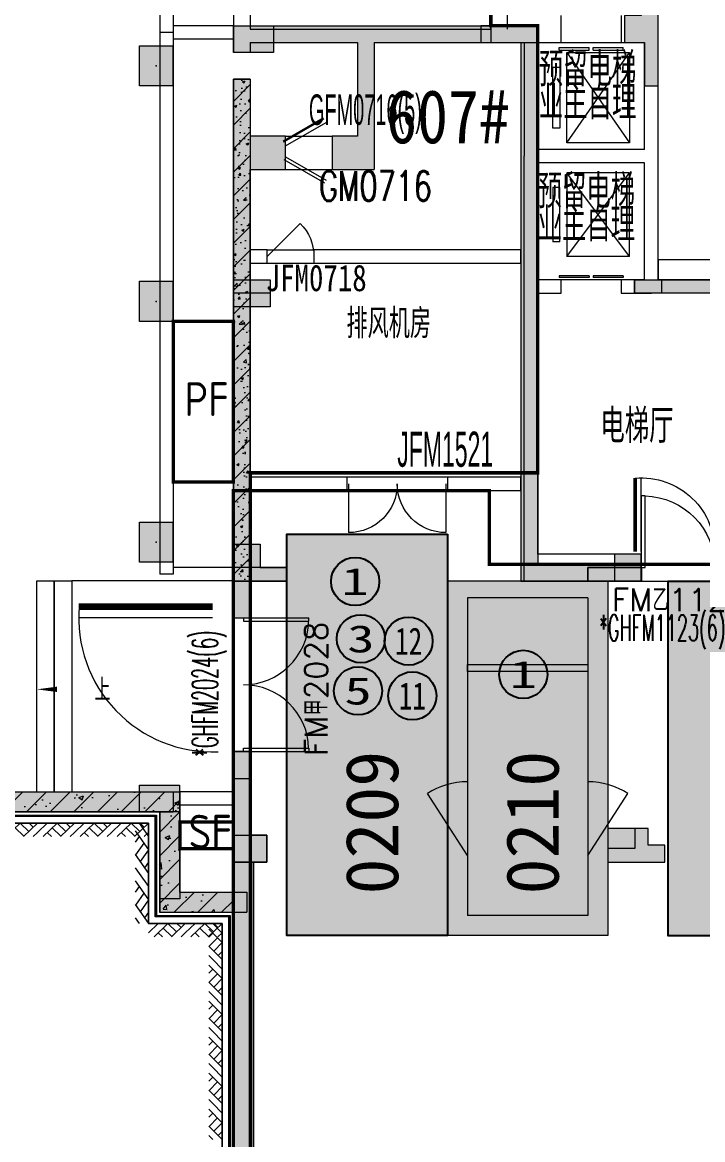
# Model space of a CAD drawing. Extents: x -264757 to 1033689, y 4049843 to 4347093.
# Drawn here: x -84541 to -74366, y 4148758 to 4165458 of the extents above; entities that cross this region are included whole.
import ezdxf
from ezdxf.enums import TextEntityAlignment as Align

# ---------------------------------------------------------------- set-up
doc = ezdxf.new("R2010")
doc.units = 0
doc.header["$LTSCALE"] = 1000
doc.header["$MEASUREMENT"] = 0
doc.linetypes.add('DASH', pattern=[0.35, 0.25, -0.1])
doc.layers.get('0').update_dxf_attribs({"color": 8})
for name, color, linetype in [('AX-01DK-PB01$0$AX-001DK-01-PB01-02$0$A-3-Htch(wall)', 8, 'Continuous'), ('AX-01DK-PB01$0$AX-03CK-02-PB01$0$AX-03CK-02-PB01$0$PUB_HATCH', 8, 'Continuous'), ('AX-01DK-PB01$0$AX-03CK-02-PB01$0$AX-03CK-02-PB01$0$人防$0$人防$0$A-WIND-IDEN', 8, 'Continuous'), ('AX-01DK-PB01$0$AX-03CK-02-PB01$0$AX-03CK-02-PB01$0$人防$0$人防$0$DOOR_FIRE_TEXT', 8, 'Continuous'), ('PUB_HATCH', 8, 'Continuous'), ('不利因素11-尽端停车', 7, 'Continuous'), ('不利因素12-不满足一次性出车', 7, 'Continuous'), ('不利因素3-紧邻房间出入口', 7, 'Continuous'), ('不利因素5-单面靠墙', 7, 'Continuous'), ('不利因素9-坡道上停车', 7, 'Continuous'), ('不可售车位', 255, 'Continuous'), ('普通车位', 7, 'Continuous')]:
    doc.layers.add(name, color=color, linetype=linetype)
for name, color, linetype, plot in [('AX-01DK-PB01$0$AX-001DK-01-PB01-02$0$A-3-WinF(Text)', 8, 'Continuous', False), ('AX-01DK-PB01$0$AX-03CK-02-PB01$0$AX-03CK-02-PB01$0$WINDOW_TEXT', 8, 'Continuous', False), ('AX-01DK-PB01$0$AX-03CK-02-PB01$0$AX-03CK-02-PB01$0$人防$0$WINDOW_TEXT', 8, 'Continuous', False), ('WINDOW_TEXT', 8, 'Continuous', False)]:
    doc.layers.add(name, color=color, linetype=linetype, plot=plot)
doc.layers.add('无关图层', color=8, linetype='Continuous', lineweight=0)
doc.layers.add('车位归属楼栋范围线', color=7, linetype='Continuous', true_color=0x19e6c7)
doc.styles.add('-宋体', font='', dxfattribs={"width": 0.8})
doc.styles.add('AX-01DK-PB01$0$AX-001DK-01-PB01-02$0$_TCH_WINDOW', font='SIMPLEX', dxfattribs={"bigfont": 'GBCBIG'})
doc.styles.add('AX-01DK-PB01$0$AX-001DK-01-PP01$0$AX-001DK-01-PP01$0$_TCH_DIM', font='SIMPLEX', dxfattribs={"bigfont": 'GBCBIG'})
doc.styles.add('AX-01DK-PB01$0$AX-03CK-02-PB01$0$AX-03CK-02-PB01$0$_TCH_DIM', font='SIMPLEX', dxfattribs={"bigfont": 'GBCBIG'})
doc.styles.add('AX-01DK-PB01$0$AX-03CK-02-PB01$0$AX-03CK-02-PB01$0$_TCH_DIM_T3', font='SIMPLEX', dxfattribs={"width": 0.705882, "bigfont": 'GBCBIG'})
doc.styles.add('AX-01DK-PB01$0$AX-03CK-02-PB01$0$AX-03CK-02-PB01$0$人防$0$_TCH_DIM', font='SIMPLEX', dxfattribs={"bigfont": 'GBCBIG'})
doc.styles.add('AX-01DK-PB01$0$AX-03CK-02-PB01$0$AX-03CK-02-PB01$0$人防$0$人防$0$_TCH_DIM', font='$ GAD E', dxfattribs={"width": 0.7, "bigfont": '$ GAD C'})
doc.styles.add('AX-01DK-PB01$0$Standard', font='gbenor.shx', dxfattribs={"bigfont": 'gbcbig.shx'})
doc.styles.add('AX-01DK-PB01$1$AX-001DK-01-PB01-02$0$黑体', font='simhei.ttf')
doc.styles.add('AX-01DK-PB01-FJ$0$AX-001DK-01-PB01-02$0$Standard', font='gbenor.shx', dxfattribs={"bigfont": 'gbcbig.shx'})
doc.styles.add('AX-ACK-BIANH1$0$黑体', font='simhei.ttf')
doc.styles.add('AX-ACK-P01-WALL$0$黑体', font='simhei.ttf')
doc.styles.add('SX-ACK-PB01-WNC-ALL$0$黑体', font='simhei.ttf')
doc.styles.add('黑体', font='simhei.ttf')
doc.styles.get('-宋体').set_extended_font_data('SimSun')

# ---------------------------------------------------------------- blocks, each defined once
blk = doc.blocks.new('SX-ACK-PB01-WNC-ALL$0$20200722.21182536')
at = {"layer": '不利因素3-紧邻房间出入口', "true_color": 0xe4d218}
h = blk.add_hatch(color=52, dxfattribs=at)
h.dxf.hatch_style = 1
edge = h.paths.add_edge_path()
edge.add_arc((360, 360), 360, 0, 360)
at = {"layer": '不利因素3-紧邻房间出入口'}
blk.add_circle((360, 360), 360, dxfattribs=at)
at = {"layer": '不利因素3-紧邻房间出入口', "style": 'SX-ACK-PB01-WNC-ALL$0$黑体', "width": 1.390625}
blk.add_text('3', height=407, dxfattribs=at).set_placement((156, 156), (564, 156), align=Align.FIT)
blk = doc.blocks.new('SX-ACK-PB01-WNC-ALL$0$20200722.21183209')
at = {"layer": '不利因素5-单面靠墙', "true_color": 0x6d711d}
h = blk.add_hatch(color=66, dxfattribs=at)
h.dxf.hatch_style = 1
edge = h.paths.add_edge_path()
edge.add_arc((360, 360), 360, 0, 360)
at = {"layer": '不利因素5-单面靠墙'}
blk.add_circle((360, 360), 360, dxfattribs=at)
at = {"layer": '不利因素5-单面靠墙', "style": 'SX-ACK-PB01-WNC-ALL$0$黑体', "width": 1.390625}
blk.add_text('5', height=407, dxfattribs=at).set_placement((156, 156), (564, 156), align=Align.FIT)
blk = doc.blocks.new('20200722.21185040')
at = {"layer": '不利因素11-尽端停车', "true_color": 0xf21b23}
h = blk.add_hatch(color=240, dxfattribs=at)
h.dxf.hatch_style = 1
edge = h.paths.add_edge_path()
edge.add_arc((360, 360), 360, 0, 360)
at = {"layer": '不利因素11-尽端停车'}
blk.add_circle((360, 360), 360, dxfattribs=at)
at = {"layer": '不利因素11-尽端停车', "style": '黑体', "width": 0.695313}
blk.add_text('11', height=407.3, dxfattribs=at).set_placement((156, 156), (564, 156), align=Align.FIT)
blk = doc.blocks.new('20200722.21185335')
at = {"layer": '不利因素12-不满足一次性出车', "true_color": 0x201adc}
h = blk.add_hatch(color=182, dxfattribs=at)
h.dxf.hatch_style = 1
edge = h.paths.add_edge_path()
edge.add_arc((360, 360), 360, 0, 360)
at = {"layer": '不利因素12-不满足一次性出车'}
blk.add_circle((360, 360), 360, dxfattribs=at)
at = {"layer": '不利因素12-不满足一次性出车', "style": '黑体', "width": 0.695313}
blk.add_text('12', height=407.3, dxfattribs=at).set_placement((156, 156), (564, 156), align=Align.FIT)
blk = doc.blocks.new('销控车位')
at = {"layer": '不可售车位', "true_color": 0x757b8a}
h = blk.add_hatch(color=8, dxfattribs=at)
h.dxf.hatch_style = 1
h.paths.add_polyline_path([(2400, 0), (2400, -5300), (0, -5300), (0, 0)])
at = {"layer": '不可售车位', "color": 8, "true_color": 0x757b8a}
blk.add_lwpolyline([(2400, 0), (2400, -5300), (0, -5300), (0, 0)], close=True, dxfattribs=at)
blk = doc.blocks.new('sadfsadfasf')
at = {"layer": '不可售车位', "true_color": 0x757b8a}
h = blk.add_hatch(color=8, dxfattribs=at)
h.dxf.hatch_style = 1
h.paths.add_polyline_path([(2400, 6000), (2400, 0), (0, 0), (0, 6000)])
at = {"layer": '不可售车位', "color": 8, "true_color": 0x757b8a}
blk.add_lwpolyline([(2400, 6000), (2400, 0), (0, 0), (0, 6000)], close=True, dxfattribs=at)
blk = doc.blocks.new('AX-01DK-PB01$1$$LinePat$素土夯实')
at = {"layer": '无关图层'}
for p, q in [((0, -210), (210, 0)), ((120, -300), (420, 0)), ((420, 0), (608, -188)), ((495, -300), (795, 0)), ((615, 0), (705, -90)), ((315, -105), (502, -293)), ((210, -210), (300, -300)), ((705, -300), (795, -210))]:
    blk.add_line(p, q, dxfattribs=at)
blk = doc.blocks.new('SX-CK-PB001-WNC$0$20220215.14244236')
at = {"layer": '无关图层'}
h = blk.add_hatch(color=256, dxfattribs=at)
h.dxf.hatch_style = 1
h.paths.add_polyline_path([(600, 500), (600, 0), (0, 0), (0, 500)])
blk.add_lwpolyline([(600, 500), (600, 0), (0, 0), (0, 500)], close=True, dxfattribs=at)
blk.add_point((300, 250), dxfattribs=at)
blk = doc.blocks.new('SX-CK-PB001-WNC$1$20211103.13313888')
at = {"layer": '无关图层'}
h = blk.add_hatch(color=256, dxfattribs=at)
h.dxf.hatch_style = 1
h.paths.add_polyline_path([(0, 600), (400, 600), (400, 0), (0, 0)])
blk.add_lwpolyline([(0, 600), (400, 600), (400, 0), (0, 0)], close=True, dxfattribs=at)
blk.add_point((200, 300), dxfattribs=at)
blk = doc.blocks.new('fasdfasdfasdfasdfasdf')
at = {"layer": '不利因素9-坡道上停车', "true_color": 0xe0aa15}
h = blk.add_hatch(color=42, dxfattribs=at)
h.dxf.hatch_style = 1
edge = h.paths.add_edge_path()
edge.add_arc((-119587, 4058555), 720, 0, 360)
at = {"layer": '不利因素9-坡道上停车'}
blk.add_circle((-119587, 4058555), 720, dxfattribs=at)
at = {"layer": '不利因素9-坡道上停车', "style": 'AX-ACK-P01-WALL$0$黑体', "width": 1.390625}
blk.add_text('1', height=815, dxfattribs=at).set_placement((-119994, 4058148), (-119180, 4058148), align=Align.FIT)
blk = doc.blocks.new('AX-01DK-PB01$0$AX-001DK-01-PP01$0$AX-001DK-01-PP01$0$$DORLIB2D$00000127')
at = {"layer": '无关图层'}
for points in [[(-0.533, 0.795), (-0.533, 0.69)], [(-0.033, 0.795), (-0.533, 0.795)], [(-0.033, 0.795), (-0.033, 0.69)], [(0.533, 0.795), (0.033, 0.795)], [(0.033, 0.795), (0.033, 0.69)], [(0.533, 0.795), (0.533, 0.69)], [(-0.033, 0.69), (-0.533, 0.69)], [(0.533, 0.69), (0.033, 0.69)], [(0.5, 0.5), (-0.5, 0.5)]]:
    blk.add_lwpolyline(points, dxfattribs=at)
blk = doc.blocks.new('AX-01DK-PB01$0$$DorLib2D$00000001')
at = {"layer": '无关图层'}
for p, q in [((0.45, 0.975), (0.5, 0.975)), ((0.45, 0), (0.45, 0.975)), ((0.5, 0), (0.5, 0.975)), ((0.5, 0), (0.45, 0))]:
    blk.add_line(p, q, dxfattribs=at)
at = {"layer": '无关图层', "lineweight": 13}
blk.add_arc((0.475, 0), 0.975, 91.4693, 180, dxfattribs=at)
blk = doc.blocks.new('AX-01DK-PB01$0$AX-001DK-01-PB01-02$0$$DorLib2D$00000002')
at = {"layer": '无关图层'}
for p, q in [((-0.5, 0), (-0.5, 0.4875)), ((-0.475, 0.4875), (-0.5, 0.4875)), ((-0.475, 0), (-0.475, 0.4875)), ((0.475, 0), (0.475, 0.4875)), ((0.475, 0.4875), (0.5, 0.4875)), ((0.5, 0), (0.5, 0.4875)), ((-0.5, 0), (-0.475, 0)), ((0.5, 0), (0.475, 0))]:
    blk.add_line(p, q, dxfattribs=at)
at = {"layer": '无关图层', "lineweight": 13}
for centre, start, end in [((-0.4875, 0), 0, 88.53072), ((0.4875, 0), 91.46928, 180)]:
    blk.add_arc(centre, 0.4875, start, end, dxfattribs=at)
blk = doc.blocks.new('AX-01DK-PB01$0$AX-03CK-02-PB01$0$AX-03CK-02-PB01$0$$U_DORLIB2D$00000009')
at = {"layer": '无关图层'}
blk.add_line((0.5, 0.2191), (0.5, 1.2134), dxfattribs=at)
at = {"layer": '无关图层', "const_width": 0.05}
blk.add_lwpolyline([(0.5833, 0.2191), (0.5833, 1.2191)], dxfattribs=at)
at = {"layer": '无关图层'}
blk.add_arc((0.5, 0.2191), 1.0009, 85.22396, 182.38594, dxfattribs=at)
blk = doc.blocks.new('AX-01DK-PB01$0$AX-03CK-02-PB01$0$AX-03CK-02-PB01$0$人防$0$人防$0$$DorLib2D$00000191')
at = {"layer": '无关图层'}
blk.add_line((-0.5, 0.15), (0.366, 0.65), dxfattribs=at)
at = {"layer": '无关图层', "const_width": 0.05}
blk.add_lwpolyline([(-0.55, 0.237), (0.316, 0.737)], dxfattribs=at)
blk = doc.blocks.new('AX-01DK-PB01$0$AX-03CK-02-PB01$0$AX-03CK-02-PB01$0$人防$0$人防$0$$DorLib2D$00000004')
at = {"layer": '无关图层'}
for p, q in [((-0.485, 0), (-0.485, 0.485)), ((0.485, 0), (0.485, 0.485))]:
    blk.add_line(p, q, dxfattribs=at)
at = {"layer": '无关图层', "lineweight": 13}
for centre, start, end in [((-0.485, 0), 0, 90), ((0.485, 0), 90, 180)]:
    blk.add_arc(centre, 0.485, start, end, dxfattribs=at)
blk = doc.blocks.new('AX-01DK-PB01$0$AX-03CK-02-PB01$0$AX-03CK-02-PB01$0$人防$0$$DorLib2D$00000181')
at = {"layer": '无关图层'}
for p, q in [((-0.533, 0.141), (0.333, 0.641)), ((-0.5, 0.083), (0.366, 0.583))]:
    blk.add_line(p, q, dxfattribs=at)
blk = doc.blocks.new('_FZH')
blk.add_lwpolyline([(-0.5, -0.5), (0.5, -0.5), (0.5, 0.5), (-0.5, 0.5)], close=True)
at = {"layer": 'PUB_HATCH'}
blk.add_solid([(-0.5, -0.5), (0.5, -0.5), (-0.5, 0.5), (0.5, 0.5)], dxfattribs=at)
blk = doc.blocks.new('$DorLib2D$00000114')
at = {"layer": '无关图层'}
blk.add_line((0.5, 0), (-0.207, 0.707), dxfattribs=at)
blk.add_arc((0.5, 0), 1, 135, 180, dxfattribs=at)
blk = doc.blocks.new('A$C7e5eb487')
at = {"layer": '普通车位', "true_color": 0xf18f8e}
h = blk.add_hatch(color=11, dxfattribs=at)
h.dxf.hatch_style = 1
h.paths.add_polyline_path([(2400, 0), (2400, -5300), (0, -5300), (0, 0)])

msp = doc.modelspace()

# ---------------------------------------------------------------- hatches: boundary and pattern name
at = {"layer": 'AX-01DK-PB01$0$AX-001DK-01-PB01-02$0$A-3-Htch(wall)'}
for points in [[(-81133.6, 4165158), (-81383.6, 4165408), (-81383.6, 4165008), (-81133.6, 4165008)], [(-81383.6, 4164608), (-81383.6, 4163633.4), (-81216.9, 4163550.1), (-81133.6, 4163758.4), (-81133.6, 4164608)], [(-81383.6, 4163633.4), (-81383.6, 4156556.7), (-81133.6, 4156556.7), (-81133.6, 4163258.4), (-81216.9, 4163550.1)], [(-81133.6, 4152908), (-81133.6, 4154556.7), (-81383.6, 4154556.7), (-81383.6, 4152908)], [(-84749.4, 4153958.4), (-84824.6, 4153658.4), (-82483.6, 4153658.4), (-82183.6, 4153958.4)], [(-82183.6, 4153958.4), (-82483.6, 4153658.4), (-82483.6, 4152158), (-82183.6, 4152458)], [(-81083.6, 4152908), (-81383.6, 4152908), (-81383.6, 4152458), (-81283.6, 4152324.7), (-81083.6, 4152358)], [(-82183.6, 4152458), (-82483.6, 4152158), (-81383.6, 4152158), (-81283.6, 4152324.7), (-81383.6, 4152458)], [(-81283.6, 4152324.7), (-81383.6, 4152158), (-81383.6, 4140803.4), (-81083.6, 4140803.4), (-81083.6, 4152358)]]:
    msp.add_hatch(color=256, dxfattribs=at).paths.add_polyline_path(points)
at = {"layer": 'AX-01DK-PB01$0$AX-03CK-02-PB01$0$AX-03CK-02-PB01$0$PUB_HATCH'}
for points in [[(-81383.6, 4165408), (-81133.6, 4165158), (-79530.3, 4165158), (-79405.3, 4165241.4), (-79405.3, 4165408)], [(-79405.3, 4165241.4), (-79280.3, 4165158), (-77083.6, 4165158), (-76833.6, 4165408), (-79405.3, 4165408)], [(-76833.6, 4165408), (-77083.6, 4165158), (-77083.6, 4158433), (-77000.2, 4158433.3), (-76833.6, 4158433)], [(-79405.3, 4165241.4), (-79530.3, 4165158), (-79530.3, 4163758.4), (-79280.3, 4163258.4), (-79280.3, 4165158)], [(-81133.6, 4163258.4), (-80605.3, 4163258.4), (-80605.3, 4163758.4), (-81133.6, 4163758.4), (-81216.9, 4163550.1)], [(-79530.3, 4163758.4), (-79905.3, 4163758.4), (-79905.3, 4163258.4), (-79280.3, 4163258.4)], [(-77000.2, 4158433.2), (-77083.6, 4158433.4), (-77083.6, 4157107.3), (-76833.6, 4157357.3), (-76833.6, 4158433.4)], [(-75508.2, 4157107.8), (-75683.4, 4157107.8), (-75683.4, 4157357.4), (-76833.6, 4157357.3), (-77083.6, 4157107.3), (-75508.2, 4157107.5)], [(-75283.4, 4157107.5), (-75283.4, 4157107.8), (-75508.2, 4157107.8), (-75508.2, 4157107.5)]]:
    msp.add_hatch(color=256, dxfattribs=at).paths.add_polyline_path(points)
at = {"layer": '无关图层'}
for points in [[(-75233.6, 4165158), (-75233.6, 4164508), (-75033.6, 4164508), (-75033.6, 4165758), (-75283.6, 4165758), (-75283.6, 4165558), (-75533.6, 4165558), (-75533.6, 4165158)], [(-80783.4, 4165008), (-81383.4, 4165008), (-81383.4, 4165408), (-80783.4, 4165408)], [(-77683.6, 4165408), (-77683.6, 4165158), (-76833.6, 4165158), (-76833.6, 4165408)], [(-80833.7, 4161208), (-81383.7, 4161208), (-81383.7, 4161608), (-80833.7, 4161608)], [(-74983, 4161408), (-75383, 4161408), (-75383, 4161608), (-74983, 4161608)], [(-80583.2, 4157108), (-81383.2, 4157108), (-81383.2, 4157658), (-80983.2, 4157658), (-80983.2, 4157308), (-80583.2, 4157308)], [(-76083.4, 4157308), (-75283.2, 4157308), (-75283.2, 4157108), (-76083.4, 4157108)], [(-81133.4, 4154558), (-81383.4, 4154558), (-81383.4, 4154158), (-81133.4, 4154158)], [(-84774.4, 4153658.4), (-82283.6, 4153658.4), (-82283.6, 4153958.4), (-84774.4, 4153958.4)], [(-82183.6, 4153958.4), (-82483.6, 4153658.4), (-82483.6, 4152358), (-82183.6, 4152358)], [(-74932.8, 4152908), (-74932.8, 4153158), (-75182.8, 4153158), (-75182.8, 4153408), (-75382.8, 4153408), (-75782.8, 4153408), (-75782.8, 4152908), (-75382.8, 4152908)], [(-80883.5, 4152908), (-81383.5, 4152908), (-81383.5, 4153308), (-80883.5, 4153308)], [(-82183.6, 4152458), (-82483.6, 4152158), (-81183.6, 4152158), (-81183.6, 4152458)], [(-81083.6, 4152458), (-81383.6, 4152158), (-81383.6, 4136209), (-81283.6, 4136042.3), (-81083.6, 4136009)]]:
    msp.add_hatch(color=256, dxfattribs=at).paths.add_polyline_path(points)
h = msp.add_hatch(color=256, dxfattribs=at)
h.dxf.hatch_style = 1
h.paths.add_polyline_path([(-80783.4, 4165008), (-81383.4, 4165008), (-81383.4, 4165408), (-80783.4, 4165408)])
h = msp.add_hatch(color=256, dxfattribs=at)
h.dxf.hatch_style = 1
h.paths.add_polyline_path([(-77683.6, 4165408), (-77683.6, 4165158), (-76833.6, 4165158), (-76833.6, 4165408)])
h = msp.add_hatch(dxfattribs=at)
h.set_pattern_fill('ARMORED', color=256, scale=100)
h.set_pattern_definition([(50, (-1150819.8, 3769420.52), (358.63009, -31.37607), [37.5, -412.5]), (355, (-1150819.8, 3769420.52), (-69.37567, 376.09607), [30, -330]), (100.4514, (-1150789.9, 3769417.9), (289.25469, 344.71977), [31.8701, -350.57106]), (46.1842, (-1150819.8, 3769520.52), (533.62052, -82.7595), [56.25, -618.75]), (96.6356, (-1150775.3, 3769513.63), (467.33135, 487.05894), [47.80514, -525.8565]), (351.1842, (-1150819.8, 3769520.5), (467.33097, 487.0593), [45, -495]), (21, (-1150769.8, 3769495.52), (298.453526, -201.309445), [37.5, -412.5]), (326, (-1150769.8, 3769495.52), (121.65767, 362.57502), [30, -330]), (71.4514, (-1150744.92, 3769478.75), (420.11131, 161.26525), [31.8701, -350.57106]), (37.5, (-1150819.79, 3769420.52), (6.079928, 166.446927), [0, -326, 0, -335, 0, -331.25]), (7.5, (-1150819.79, 3769420.52), (131.53477, 197.205856), [0, -191, 0, -318.5, 0, -126.25]), (327.5, (-1150931.29, 3769420.52), (266.911218, -11.277436), [0, -125, 0, -390, 0, -517.5]), (317.5, (-1150981.3, 3769420.52), (291.593085, 50.05249), [0, -162.5, 0, -259, 0, -367.5]), (45, (-1150819.8, 3769420.52), (-176.776695, 176.776695), [])])
h.paths.add_polyline_path([(-81383.4, 4164608), (-81133.4, 4164608), (-81133.4, 4157108), (-81383.4, 4157108)])
h = msp.add_hatch(color=256, dxfattribs=at)
h.dxf.hatch_style = 1
h.paths.add_polyline_path([(-80833.7, 4161608), (-80833.7, 4161408), (-81133.4, 4161408), (-81133.1, 4161408), (-81383.1, 4161408), (-81383.4, 4161608)])
h = msp.add_hatch(color=256, dxfattribs=at)
h.dxf.hatch_style = 1
h.paths.add_polyline_path([(-73683.2, 4161408), (-73683.2, 4161008), (-73883.2, 4161008), (-73883.2, 4161408), (-75383.2, 4161408), (-75383.2, 4161608), (-75033.2, 4161608), (-75033.2, 4161608), (-72533.2, 4161608), (-72533.2, 4161608), (-72183.2, 4161608), (-72183.2, 4161408)])
h = msp.add_hatch(dxfattribs=at)
h.set_pattern_fill('钢筋混凝土', color=256, scale=100)
h.set_pattern_definition([(45, (-100789.6, 4063808.02), (-176.7767, 176.7767), []), (50, (-100789.6, 4063808), (717.2602, -62.752), [75, -825]), (355, (-100789.6, 4063808), (-138.7513, 752.192), [60, -660]), (100.4514, (-100729.8, 4063802.8), (578.5094, 689.4395), [63.74, -701.142]), (46.1842, (-100789.6, 4064008), (1067.241, -165.519), [112.5, -1237.5]), (96.6356, (-100700.7, 4063994.2), (934.663, 974.118), [95.61, -1051.713]), (351.1842, (-100789.6, 4064008), (934.662, 974.119), [90, -990]), (21, (-100689.6, 4063958), (596.907, -402.619), [75, -825]), (326, (-100689.6, 4063958), (243.3153, 725.15), [60, -660]), (71.4514, (-100639.86, 4063924.5), (840.2226, 322.5305), [63.74, -701.142]), (37.5, (-100789.6, 4063808.02), (12.15986, 332.89385), [0, -652, 0, -670, 0, -662.5]), (7.5, (-100789.6, 4063808.02), (263.0695, 394.4117), [0, -382, 0, -637, 0, -252.5]), (327.5, (-101012.6, 4063808.02), (533.8224, -22.5549), [0, -250, 0, -780, 0, -1035]), (317.5, (-101112.6, 4063808), (583.1862, 100.105), [0, -325, 0, -518, 0, -735])])
h.paths.add_polyline_path([(-84823.9, 4153658), (-82189.6, 4153658), (-82189.6, 4153958), (-84748.6, 4153958), (-91389.6, 4157514.1), (-91389.6, 4157173.8)])
h = msp.add_hatch(color=256, dxfattribs=at)
h.dxf.hatch_style = 1
h.paths.add_polyline_path([(-80583.2, 4157308), (-81383.2, 4157308), (-81383.2, 4157108), (-80583.2, 4157108)])
h = msp.add_hatch(color=256, dxfattribs=at)
h.dxf.hatch_style = 1
h.paths.add_polyline_path([(-75283.2, 4157308), (-76083.4, 4157308), (-76083.4, 4157108), (-75283.2, 4157108)])
h = msp.add_hatch(color=256, dxfattribs=at)
h.dxf.hatch_style = 1
h.paths.add_polyline_path([(-81133.5, 4154558), (-81383.5, 4154558), (-81383.5, 4152908), (-80883.5, 4152908), (-80883.5, 4153308), (-81133.5, 4153308)])
h = msp.add_hatch(dxfattribs=at)
h.set_pattern_fill('钢筋混凝土', color=256, scale=100)
h.set_pattern_definition([(45, (-645867.83, 5022217.68), (-176.776695, 176.776695), []), (50, (-645867.83, 5022217.7), (717.26018, -62.75213), [75, -825]), (355, (-645867.8, 5022217.7), (-138.75133, 752.19213), [60, -660]), (100.4514, (-645808.06, 5022212.45), (578.5094, 689.43954), [63.7402, -701.1421]), (46.1842, (-645867.8, 5022417.7), (1067.24105, -165.519), [112.5, -1237.5]), (96.6356, (-645778.9, 5022403.9), (934.6627, 974.1179), [95.6103, -1051.713]), (351.1842, (-645867.8, 5022417.7), (934.662, 974.1186), [90, -990]), (21, (-645767.83, 5022367.7), (596.90705, -402.6189), [75, -825]), (326, (-645767.8, 5022367.7), (243.31533, 725.15005), [60, -660]), (71.4514, (-645718.1, 5022334.1), (840.22263, 322.5305), [63.7402, -701.1421]), (37.5, (-645867.83, 5022217.68), (12.159855, 332.893854), [0, -652, 0, -670, 0, -662.5]), (7.5, (-645867.83, 5022217.68), (263.06954, 394.41171), [0, -382, 0, -637, 0, -252.5]), (327.5, (-646090.83, 5022217.68), (533.822436, -22.55487), [0, -250, 0, -780, 0, -1035]), (317.5, (-646190.83, 5022217.7), (583.18617, 100.10498), [0, -325, 0, -518, 0, -735])])
h.paths.add_polyline_path([(-82189.6, 4152458), (-82189.6, 4153658), (-82489.6, 4153658), (-82489.6, 4152158), (-81384.5, 4152158), (-81384.5, 4152458)])
h = msp.add_hatch(color=256, dxfattribs=at)
h.dxf.hatch_style = 1
h.paths.add_polyline_path([(-74932.8, 4152908), (-74932.8, 4153158), (-75182.8, 4153158), (-75182.8, 4153408), (-75382.8, 4153408), (-75382.8, 4153108), (-75782.8, 4153108), (-75782.8, 4152908), (-75382.8, 4152908)])
h = msp.add_hatch(dxfattribs=at)
h.set_pattern_fill('钢筋混凝土', color=256, scale=100)
h.set_pattern_definition([(45, (-1, 0.0001), (-176.776695, 176.776695), []), (50, (-1, 0.0001), (717.26018, -62.752135), [75, -825]), (355, (-1, 0.0001), (-138.75133, 752.19213), [60, -660]), (100.4514, (58.8, -5.2), (578.50938, 689.43954), [63.74019, -701.14211]), (46.1842, (-1, 200), (1067.24105, -165.51901), [112.5, -1237.5]), (96.6356, (87.9, 186.2), (934.6627, 974.11787), [95.6103, -1051.713]), (351.1842, (-1, 200), (934.66195, 974.1186), [90, -990]), (21, (99, 150), (596.90705, -402.61889), [75, -825]), (326, (99, 150), (243.31533, 725.15005), [60, -660]), (71.4514, (148.74, 116.45), (840.22263, 322.5305), [63.74019, -701.14211]), (37.5, (-1, 0.0001), (12.159855, 332.893854), [0, -652, 0, -670, 0, -662.5]), (7.5, (-1, 0.0001), (263.069537, 394.411712), [0, -382, 0, -637, 0, -252.5]), (327.5, (-224, 0.0001), (533.822436, -22.554872), [0, -250, 0, -780, 0, -1035]), (317.5, (-324, 0.0001), (583.18617, 100.10498), [0, -325, 0, -518, 0, -735])])
h.paths.add_polyline_path([(-81384.5, 4152908), (-81384.5, 4136208), (-81084.5, 4136208), (-81084.5, 4152908)])

# ---------------------------------------------------------------- linework, layer by layer
for p, q in [((-77533.6, 4169078), (-77533.6, 4165158)), ((-75033.6, 4165258), (-75033.6, 4168878)), ((-82483.6, 4167677), (-82483.6, 4165308)), ((-82283.6, 4167477), (-82283.6, 4165308)), ((-76483.6, 4165158), (-76483.6, 4165558)), ((-75583.6, 4165558), (-75583.6, 4165158)), ((-81383.6, 4165408), (-82283.6, 4165408)), ((-81383.6, 4165208), (-81383.6, 4165408)), ((-81383.6, 4165408), (-79405.3, 4165408)), ((-81383.6, 4165408), (-81383.6, 4165008)), ((-79405.3, 4165408), (-76833.6, 4165408)), ((-76833.6, 4165408), (-76833.6, 4158433)), ((-82483.6, 4165308), (-82483.6, 4157208.4)), ((-82283.6, 4165308), (-82483.6, 4165308)), ((-82283.6, 4165308), (-82283.6, 4157208.4)), ((-81383.6, 4165208), (-82283.6, 4165208)), ((-75033.6, 4163458), (-75033.6, 4165258)), ((-81133.6, 4165158), (-79530.3, 4165158)), ((-81133.6, 4165158), (-81133.6, 4165008)), ((-79530.3, 4165158), (-79530.3, 4163758.4)), ((-79280.3, 4165158), (-79280.3, 4163258.4)), ((-79280.3, 4165158), (-77083.6, 4165158)), ((-77533.6, 4165158), (-77033.6, 4165158)), ((-77083.6, 4165158), (-77083.6, 4158433)), ((-77033.6, 4165158), (-77033.6, 4163458)), ((-76833.6, 4165158), (-76833.6, 4163558)), ((-76833.6, 4165158), (-76483.6, 4165158)), ((-75583.6, 4165158), (-75233.6, 4165158)), ((-75233.6, 4163558), (-75233.6, 4165158)), ((-81133.6, 4165008), (-81383.6, 4165008)), ((-81383.6, 4164608), (-81383.6, 4163633.4)), ((-81133.6, 4164608), (-81383.6, 4164608)), ((-81133.6, 4164608), (-81133.6, 4163758.4)), ((-80605.3, 4163758.4), (-81133.6, 4163758.4)), ((-80605.3, 4163258.4), (-80605.3, 4163758.4)), ((-80605.3, 4163758.4), (-79905.3, 4163758.4)), ((-79530.3, 4163758.4), (-79905.3, 4163758.4)), ((-79905.3, 4163758.4), (-79905.3, 4163258.4)), ((-81383.6, 4163633.4), (-81383.6, 4156556.7)), ((-75233.6, 4163558), (-76833.6, 4163558)), ((-77033.6, 4161508), (-77033.6, 4163458)), ((-75033.6, 4161608), (-75033.6, 4163458)), ((-81133.6, 4163258.4), (-80605.3, 4163258.4)), ((-81133.6, 4156556.7), (-81133.6, 4163258.4)), ((-80605.3, 4163258.4), (-79905.3, 4163258.4)), ((-79905.3, 4163258.4), (-79280.3, 4163258.4)), ((-75233.6, 4163358), (-76833.6, 4163358)), ((-76833.6, 4161608), (-76833.6, 4163358)), ((-75458.6, 4163208), (-76398.6, 4163208)), ((-76398.6, 4163208), (-76398.6, 4161958)), ((-76398.6, 4161958), (-75458.6, 4163208)), ((-75458.6, 4161958), (-76398.6, 4163208)), ((-75458.6, 4161958), (-75458.6, 4163208)), ((-75233.6, 4161608), (-75233.6, 4163358)), ((-76503.6, 4162988), (-76608.6, 4162988)), ((-76608.6, 4162988), (-76608.6, 4162178)), ((-76503.6, 4162178), (-76503.6, 4162988)), ((-80880.3, 4162058.4), (-81133.4, 4162058.4)), ((-81133.4, 4162058.4), (-81133.4, 4161858.4)), ((-80880.3, 4161858.4), (-80880.3, 4162058.4)), ((-80880.3, 4162058.4, 0), (-80180.3, 4162058.4, 0)), ((-77083.8, 4162058.4), (-80180.3, 4162058.4)), ((-80180.3, 4162058.4), (-80180.3, 4161858.4)), ((-77083.8, 4161858.4), (-77083.8, 4162058.4)), ((-76503.6, 4162178), (-76608.6, 4162178)), ((-81133.4, 4161858.4), (-80880.3, 4161858.4)), ((-80880.3, 4161858.4, 0), (-80180.3, 4161858.4, 0)), ((-80180.3, 4161858.4), (-77083.8, 4161858.4)), ((-76483.6, 4161608), (-76833.6, 4161608)), ((-76483.6, 4161408), (-76483.6, 4161608)), ((-75233.6, 4161608), (-75583.6, 4161608)), ((-75583.6, 4161608), (-75583.6, 4161408)), ((-73783.2, 4161608), (-75033.6, 4161608)), ((-77033.6, 4157108), (-77033.6, 4161508)), ((-76833.6, 4157508), (-76833.6, 4161408)), ((-76833.6, 4161408), (-76483.6, 4161408)), ((-75583.6, 4161408), (-75133.6, 4161408)), ((-73883.2, 4161408), (-75133.6, 4161408)), ((-79683.4, 4158658.4), (-81133.4, 4158658.4)), ((-81133.4, 4158658.4), (-81133.4, 4158458.4)), ((-79683.4, 4158458.4), (-79683.4, 4158658.4)), ((-78183.4, 4158658.4), (-79683.4, 4158658.4)), ((-77083.6, 4158658.4), (-78183.4, 4158658.4)), ((-78183.4, 4158658.4), (-78183.4, 4158458.4)), ((-77083.6, 4158458.4), (-77083.6, 4158658.4)), ((-81133.4, 4158458.4), (-79683.4, 4158458.4)), ((-78183.4, 4158458.4), (-79683.4, 4158458.4)), ((-78183.4, 4158458.4), (-77083.6, 4158458.4)), ((-77083.6, 4158433.4), (-77083.6, 4157107.3)), ((-76833.6, 4158433.4), (-76833.6, 4157357.3)), ((-75283.2, 4157508), (-76833.6, 4157508)), ((-76833.6, 4157357.3), (-75683.4, 4157357.4)), ((-75283.4, 4157107.5), (-75283.4, 4157507.5)), ((-75283.2, 4157108), (-75283.2, 4157508)), ((-82283.6, 4157208.4), (-82483.6, 4157208.4)), ((-81383.6, 4157308.4), (-82283.6, 4157308.4)), ((-81383.6, 4157108.4), (-81383.6, 4157308.4)), ((-84323.1, 4153958.4), (-84323.1, 4157108.4)), ((-84323.1, 4157108.4), (-84062.6, 4157108.4)), ((-84062.6, 4153958.4), (-84062.6, 4157108.4)), ((-84062.6, 4157108.4), (-83802.2, 4157108.4)), ((-84062.6, 4157108.4), (-84062.6, 4153958.4)), ((-83802.2, 4157108.4), (-83802.2, 4153958.4)), ((-82483.6, 4157108.4), (-83802.2, 4157108.4)), ((-81383.6, 4157108.4), (-82483.6, 4157108.4)), ((-78183.5, 4157108), (-78183.5, 4151808, 0)), ((-75783.5, 4157108), (-78183.5, 4157108)), ((-77083.6, 4157107.3), (-75508.2, 4157107.5)), ((-77033.6, 4157108), (-75283.2, 4157108)), ((-75783.5, 4157108), (-75783.5, 4151808, 0)), ((-75508.2, 4157107.5), (-75283.4, 4157107.5)), ((-75283.4, 4157107.5), (-74183.4, 4157107.7)), ((-76083.5, 4156858), (-77883.5, 4156858)), ((-77883.5, 4156858), (-77883.5, 4152108, 0)), ((-76083.5, 4156858), (-76083.5, 4152108, 0)), ((-81383.6, 4156556.7), (-81383.6, 4154556.7)), ((-81383.6, 4156556.7), (-81133.6, 4156556.7)), ((-77883.5, 4155858), (-76083.5, 4155858)), ((-77883.5, 4155758), (-77883.5, 4155858)), ((-76083.5, 4155858), (-76083.5, 4155758)), ((-76083.5, 4155758), (-77883.5, 4155758)), ((-81133.6, 4154556.7), (-81383.6, 4154556.7)), ((-81383.6, 4154556.7), (-81383.6, 4152908)), ((-81133.6, 4152908), (-81133.6, 4154556.7)), ((-84774.4, 4153958.4), (-82283.6, 4153958.4)), ((-84749.4, 4153958.4), (-82183.6, 4153958.4)), ((-82283.6, 4153958.4), (-82283.6, 4153658.4)), ((-81383.6, 4153958.4), (-82183.6, 4153958.4)), ((-82183.6, 4153758.4), (-82183.6, 4153958.4)), ((-82183.6, 4153958.4), (-82183.6, 4152358)), ((-81383.6, 4153958.4), (-82183.6, 4153958.4)), ((-82183.6, 4153958.4), (-82183.6, 4152458)), ((-81383.6, 4153758.4), (-81383.6, 4153958.4)), ((-81383.6, 4153758.4), (-81383.6, 4153958.4)), ((-77883.5, 4153008), (-78483.5, 4153930)), ((-76083.5, 4153008), (-75483.5, 4153930)), ((-81383.6, 4153758.4), (-82183.6, 4153758.4)), ((-81383.6, 4153758.4), (-82183.6, 4153758.4)), ((-82553.9, 4153588.4), (-84842.5, 4153588.4)), ((-82543.9, 4153598.4), (-84840, 4153598.4)), ((-84837.5, 4153608.4), (-82533.9, 4153608.4)), ((-84824.6, 4153658.4), (-82483.6, 4153658.4)), ((-84774.4, 4153658.4), (-82283.6, 4153658.4)), ((-82553.9, 4152088), (-82553.9, 4153588.4)), ((-82543.9, 4152098), (-82543.9, 4153598.4)), ((-82533.9, 4153608.4), (-82533.9, 4152108)), ((-82483.6, 4153658.4), (-82483.6, 4152358)), ((-82483.6, 4153658.4), (-82483.6, 4152158)), ((-84867.6, 4153488.4), (-82653.9, 4153488.4)), ((-82653.9, 4153488.4), (-84867.6, 4153488.4)), ((-82653.9, 4153488.4), (-82653.9, 4151988)), ((-82653.9, 4151988), (-82653.9, 4153488.4)), ((-81383.6, 4152908), (-81383.6, 4152458)), ((-81133.6, 4152908), (-81083.6, 4152908)), ((-81083.6, 4152908), (-81083.6, 4152358)), ((-82183.6, 4152358), (-82483.6, 4152358)), ((-82183.6, 4152458), (-81183.6, 4152458)), ((-82183.6, 4152458), (-81383.6, 4152458)), ((-81183.6, 4152458), (-81183.6, 4152158)), ((-81083.6, 4152458), (-81083.6, 4136009)), ((-81083.6, 4152358), (-81083.6, 4140803.4)), ((-81453.9, 4152088), (-82553.9, 4152088)), ((-81443.9, 4152098), (-82543.9, 4152098)), ((-82533.9, 4152108), (-81433.9, 4152108)), ((-82483.6, 4152158), (-81183.6, 4152158)), ((-82483.6, 4152158), (-81383.6, 4152158)), ((-81453.9, 4136258.6), (-81453.9, 4152088)), ((-81443.9, 4136258.6), (-81443.9, 4152098)), ((-81433.9, 4152108), (-81433.9, 4136258.6)), ((-81383.6, 4152158), (-81383.6, 4136209)), ((-81383.6, 4152158), (-81383.6, 4140803.4)), ((-76083.5, 4152108, 0), (-77883.5, 4152108, 0)), ((-82653.9, 4151988), (-81553.9, 4151988)), ((-81553.9, 4151988), (-82653.9, 4151988)), ((-81553.9, 4151988), (-81553.9, 4136258.6)), ((-81553.9, 4136258.6), (-81553.9, 4151988)), ((-75783.5, 4151808, 0), (-78183.5, 4151808, 0))]:
    msp.add_line(p, q, dxfattribs=at)
for points in [[(-77283.8, 4165358), (-77284.3, 4166658), (-81383.9, 4166658), (-81383.9, 4165358)], [(-76398.6, 4163658), (-75458.6, 4165008)], [(-76398.6, 4165008), (-75458.6, 4163658)], [(-75458.6, 4161958), (-76398.6, 4161958)], [(-72533.6, 4161609), (-72533.6, 4161909), (-75033.6, 4161909), (-75033.6, 4161609), (-72533.6, 4161608), (-72533.6, 4161909)], [(-82489.6, 4153658), (-82489.6, 4152158), (-81384.5, 4152158)], [(-82189.6, 4153658), (-82189.6, 4152458), (-81384.5, 4152458)]]:
    msp.add_lwpolyline(points, dxfattribs=at)
for points in [[(-77534.3, 4165358), (-77534.3, 4166358), (-81133.9, 4166358), (-81133.9, 4165358)], [(-75233.6, 4165158), (-75233.6, 4164508), (-75033.6, 4164508), (-75033.6, 4165758), (-75283.6, 4165758), (-75283.6, 4165558), (-75533.6, 4165558), (-75533.6, 4165158)], [(-80783.4, 4165008), (-81383.4, 4165008), (-81383.4, 4165408), (-80783.4, 4165408)], [(-80783.4, 4165008), (-81383.4, 4165008), (-81383.4, 4165408), (-80783.4, 4165408)], [(-77683.6, 4165408), (-77683.6, 4165158), (-76833.6, 4165158), (-76833.6, 4165408)], [(-76398.6, 4165008), (-75458.6, 4165008), (-75458.6, 4163658), (-76398.6, 4163658)], [(-76608.6, 4164788), (-76503.6, 4164788), (-76503.6, 4163878), (-76608.6, 4163878)], [(-81383.4, 4164608), (-81133.4, 4164608), (-81133.4, 4157108), (-81383.4, 4157108)], [(-80833.7, 4161208), (-81383.7, 4161208), (-81383.7, 4161608), (-80833.7, 4161608)], [(-75033.2, 4161608), (-75033.2, 4161608), (-72533.2, 4161608), (-72533.2, 4161608), (-72183.2, 4161608), (-72183.2, 4161408), (-73683.2, 4161408), (-73683.2, 4161008), (-73883.2, 4161008), (-73883.2, 4161408), (-75383.2, 4161408), (-75383.2, 4161608)], [(-74983, 4161408), (-75383, 4161408), (-75383, 4161608), (-74983, 4161608)], [(-80583.2, 4157108), (-81383.2, 4157108), (-81383.2, 4157658), (-80983.2, 4157658), (-80983.2, 4157308), (-80583.2, 4157308)], [(-91789.6, 4157388), (-91389.6, 4157388), (-91389.6, 4157514.1), (-84748.6, 4153958), (-82189.6, 4153958), (-82189.6, 4153658), (-84823.9, 4153658)], [(-80583.2, 4157308), (-81383.2, 4157308), (-81383.2, 4157108), (-80583.2, 4157108)], [(-75283.2, 4157308), (-76083.4, 4157308), (-76083.4, 4157108), (-75283.2, 4157108)], [(-76083.4, 4157308), (-75283.2, 4157308), (-75283.2, 4157108), (-76083.4, 4157108)], [(-80883.5, 4152908), (-80883.5, 4153308), (-81133.5, 4153308), (-81133.5, 4154558), (-81383.5, 4154558), (-81383.5, 4152908)], [(-81133.4, 4154558), (-81383.4, 4154558), (-81383.4, 4154158), (-81133.4, 4154158)], [(-74932.8, 4152908), (-74932.8, 4153158), (-75182.8, 4153158), (-75182.8, 4153408), (-75382.8, 4153408), (-75382.8, 4153108), (-75782.8, 4153108), (-75782.8, 4152908), (-75382.8, 4152908)], [(-74932.8, 4152908), (-74932.8, 4153158), (-75182.8, 4153158), (-75182.8, 4153408), (-75382.8, 4153408), (-75382.8, 4153408), (-75782.8, 4153408), (-75782.8, 4152908), (-75382.8, 4152908)], [(-80883.5, 4152908), (-81383.5, 4152908), (-81383.5, 4153308), (-80883.5, 4153308)], [(-81384.5, 4152908), (-81384.5, 4136208), (-81084.5, 4136208), (-81084.5, 4152908)]]:
    msp.add_lwpolyline(points, close=True, dxfattribs=at)
at = {"layer": '无关图层', "ltscale": 0.5}
for points in [[(-77683.6, 4165408), (-77683.6, 4165158), (-76833.6, 4165158), (-76833.6, 4165408)], [(-80833.7, 4161608), (-80833.7, 4161408), (-81133.4, 4161408), (-81133.1, 4161408), (-81383.1, 4161408), (-81383.4, 4161608)]]:
    msp.add_lwpolyline(points, close=True, dxfattribs=at)
at = {"layer": '无关图层', "const_width": 50}
for points in [[(-81383.5, 4160988), (-81383.5, 4158588), (-82283.5, 4158588), (-82283.5, 4160988)], [(-81383.6, 4153508.1), (-81383.6, 4153108), (-82182.1, 4153108), (-82182.1, 4153508.1)]]:
    msp.add_lwpolyline(points, close=True, dxfattribs=at)
at = {"layer": '无关图层'}
msp.add_lwpolyline([(-83568.7, 4155489, 0, 0, 0), (-84323.1, 4155489, 0, 80, 0), (-84023.1, 4155489, 0, 0, 0)], format="xyseb", dxfattribs=at)
for centre, major_axis, start_param, end_param in [((-77883.5, 4153008, 0), (1006.7, 443.3), 1.1560401, 1.7329715), ((-76083.5, 4153008, 0), (342.6, 1045.3), -0.2602131, 0.3167182)]:
    msp.add_ellipse(centre, major_axis=major_axis, ratio=1, start_param=start_param, end_param=end_param, dxfattribs=at)
at = {"layer": '车位归属楼栋范围线', "linetype": 'DASH', "ltscale": 5, "const_width": 50}
for points in [[(-33283.3, 4146883.7), (-33283.3, 4175514.4), (-29137.4, 4175514.4), (-29137.4, 4186656.6), (-44355, 4186656.6), (-44355, 4191625.1), (-47611.1, 4191625.1), (-47611.1, 4186680.1), (-55404.2, 4186680.1), (-55404.2, 4191908), (-58670.9, 4191908), (-58670.9, 4186858), (-70304.1, 4186858), (-70303.6, 4191907.5), (-77719.4, 4191908.3), (-77719.4, 4186558.3), (-88759.6, 4186558.3), (-88759.6, 4169777), (-77533.6, 4169777), (-77534.3, 4165409), (-76833.6, 4165408), (-76833.1, 4158725), (-81133.4, 4158725), (-81133.4, 4140728.4)], [(-33104.2, 4146571.2), (-33104.2, 4162892), (-40122.8, 4162892), (-40122.8, 4157358), (-51685.9, 4157358), (-51685.9, 4162611.1), (-55103.6, 4162611.1), (-55103.6, 4157358.7), (-62533.5, 4157358.7), (-62533.5, 4162593.5), (-70046.2, 4162593.5), (-70046.2, 4157358.1), (-77554.5, 4157358.1), (-77554.5, 4158458.4), (-81383.7, 4158458.2), (-81383.7, 4111561.9)]]:
    msp.add_lwpolyline(points, dxfattribs=at)

# ---------------------------------------------------------------- block references
at = {"layer": '不利因素11-尽端停车'}
msp.add_blockref('20200722.21185040', (-79067.7, 4155031.3), dxfattribs=at)
at = {"layer": '不利因素12-不满足一次性出车'}
msp.add_blockref('20200722.21185335', (-79124.2, 4155849.4), dxfattribs=at)
at = {"layer": '不利因素3-紧邻房间出入口'}
msp.add_blockref('SX-ACK-PB01-WNC-ALL$0$20200722.21182536', (-79837.4, 4155885), dxfattribs=at)
at = {"layer": '不利因素5-单面靠墙'}
msp.add_blockref('SX-ACK-PB01-WNC-ALL$0$20200722.21183209', (-79880.2, 4155105.7), dxfattribs=at)
at = {"layer": '不可售车位'}
for name, p in [('sadfsadfasf', (-80583.5, 4151808)), ('销控车位', (-74883.6, 4157104.3, 0))]:
    msp.add_blockref(name, p, dxfattribs=at)
at = {"layer": '无关图层', "rotation": 90}
for name, p in [('SX-CK-PB001-WNC$0$20220215.14244236', (-82289.6, 4164508)), ('SX-CK-PB001-WNC$0$20220215.14244236', (-82289.6, 4160988)), ('SX-CK-PB001-WNC$0$20220215.14244236', (-82289.6, 4157388)), ('SX-CK-PB001-WNC$1$20211103.13313888', (-82189.6, 4153658))]:
    msp.add_blockref(name, p, dxfattribs=at)
at = {"layer": '无关图层'}
for name, p, xscale, yscale, zscale, rotation in [('AX-01DK-PB01$0$AX-001DK-01-PP01$0$AX-001DK-01-PP01$0$$DORLIB2D$00000127', (-76033.6, 4165358), -900, -400, 400, 359.999999999911), ('AX-01DK-PB01$0$AX-001DK-01-PP01$0$AX-001DK-01-PP01$0$$DORLIB2D$00000127', (-76033.6, 4161508), 900, 200, 200, 7.174070222237814e-09), ('AX-01DK-PB01$1$$LinePat$素土夯实', (-84867.6, 4153488.4), 0.6961297000810653, 0.6666666666666666, 0.6666666666666666, 359.9999999999518), ('AX-01DK-PB01$1$$LinePat$素土夯实', (-84314.2, 4153488.4), 0.6961297000810653, 0.6666666666666666, 0.6666666666666666, 359.9999999999518), ('AX-01DK-PB01$1$$LinePat$素土夯实', (-83760.8, 4153488.4), 0.6961297000810653, 0.6666666666666666, 0.6666666666666666, 359.9999999999518), ('AX-01DK-PB01$1$$LinePat$素土夯实', (-83207.3, 4153488.4), 0.6961297000810653, 0.6666666666666666, 0.6666666666666666, 359.9999999999518), ('AX-01DK-PB01$1$$LinePat$素土夯实', (-82653.9, 4153488.4), 0.9436442324117498, 0.6666666666666666, 0.6666666666666666, 269.99999999996), ('AX-01DK-PB01$1$$LinePat$素土夯实', (-82653.9, 4152738.2), 0.9436442324117498, 0.6666666666666666, 0.6666666666666666, 269.99999999996), ('AX-01DK-PB01$1$$LinePat$素土夯实', (-82653.9, 4151988), 0.6918238993696276, 0.6666666666666666, 0.6666666666666666, 359.9999999999515), ('AX-01DK-PB01$1$$LinePat$素土夯实', (-82103.9, 4151988), 0.6918238993696276, 0.6666666666666666, 0.6666666666666666, 359.9999999999515), ('AX-01DK-PB01$1$$LinePat$素土夯实', (-81553.9, 4151988), 0.6770522795121154, 0.6666666666666666, 0.6666666666666666, 269.9999999998687), ('AX-01DK-PB01$1$$LinePat$素土夯实', (-81553.9, 4151449.8), 0.6770522795121154, 0.6666666666666666, 0.6666666666666666, 269.9999999998687), ('AX-01DK-PB01$1$$LinePat$素土夯实', (-81553.9, 4150911.5), 0.6770522795121154, 0.6666666666666666, 0.6666666666666666, 269.9999999998687), ('AX-01DK-PB01$1$$LinePat$素土夯实', (-81553.9, 4150373.3), 0.6770522795121154, 0.6666666666666666, 0.6666666666666666, 269.9999999998687), ('AX-01DK-PB01$1$$LinePat$素土夯实', (-81553.9, 4149835), 0.6770522795121154, 0.6666666666666666, 0.6666666666666666, 269.9999999998687), ('AX-01DK-PB01$1$$LinePat$素土夯实', (-81553.9, 4149296.7), 0.6770522795121154, 0.6666666666666666, 0.6666666666666666, 269.9999999998687)]:
    msp.add_blockref(name, p, dxfattribs=dict(at, xscale=xscale, yscale=yscale, zscale=zscale, rotation=rotation))
ref = msp.add_blockref('AX-01DK-PB01$0$AX-03CK-02-PB01$0$AX-03CK-02-PB01$0$人防$0$人防$0$$DorLib2D$00000191', (-80255.3, 4163508.4), dxfattribs=dict(at, xscale=700, yscale=700, zscale=500, rotation=5.696448349184632e-06))
ref.add_attrib('A', 'GFM0716(5)', (-80255.3, 4163925.4), dxfattribs={"layer": 'AX-01DK-PB01$0$AX-03CK-02-PB01$0$AX-03CK-02-PB01$0$人防$0$人防$0$A-WIND-IDEN', "height": 455, "rotation": 0.00001, "style": 'AX-01DK-PB01$0$AX-03CK-02-PB01$0$AX-03CK-02-PB01$0$人防$0$人防$0$_TCH_DIM', "width": 0.49})
ref = msp.add_blockref('AX-01DK-PB01$0$AX-03CK-02-PB01$0$AX-03CK-02-PB01$0$人防$0$$DorLib2D$00000181', (-80255.3, 4163508.4), dxfattribs=dict(at, xscale=-700, yscale=700, zscale=150, rotation=179.9999943035796))
ref.add_attrib('A', 'GM0716', (-80104.3, 4162789.3), dxfattribs={"layer": 'AX-01DK-PB01$0$AX-03CK-02-PB01$0$AX-03CK-02-PB01$0$人防$0$WINDOW_TEXT', "height": 446.25, "rotation": 359.99999, "style": 'AX-01DK-PB01$0$AX-03CK-02-PB01$0$AX-03CK-02-PB01$0$人防$0$_TCH_DIM', "width": 0.705882})
ref = msp.add_blockref('$DorLib2D$00000114', (-80530.3, 4161958.4), dxfattribs=dict(at, xscale=-700, yscale=700, zscale=200, rotation=359.9999626027349))
ref.add_attrib('A', 'JFM0718', (-80901.3, 4161440.1), dxfattribs={"layer": 'WINDOW_TEXT', "height": 396.52, "rotation": 359.99996, "style": '-宋体', "width": 0.8})
ref = msp.add_blockref('AX-01DK-PB01$0$AX-03CK-02-PB01$0$AX-03CK-02-PB01$0$人防$0$人防$0$$DorLib2D$00000004', (-78933.4, 4158558.4), dxfattribs=dict(at, xscale=-1500, yscale=1500, zscale=200, rotation=180.0000644779758))
ref.add_attrib('A', 'JFM1521', (-78933.4, 4158815.8), dxfattribs={"layer": 'AX-01DK-PB01$0$AX-03CK-02-PB01$0$AX-03CK-02-PB01$0$人防$0$人防$0$DOOR_FIRE_TEXT', "height": 525, "rotation": 0.00006, "style": 'AX-01DK-PB01$0$AX-03CK-02-PB01$0$AX-03CK-02-PB01$0$人防$0$人防$0$_TCH_DIM', "width": 0.49})
ref = msp.add_blockref('AX-01DK-PB01$0$AX-03CK-02-PB01$0$AX-03CK-02-PB01$0$$U_DORLIB2D$00000009', (-74733.4, 4157307.6), dxfattribs=dict(at, xscale=-1100, yscale=1100, zscale=400, rotation=0.0080022691261424))
ref.add_attrib('A', '*GHFM1123(6)', (-75916.1, 4156215.7), dxfattribs={"layer": 'AX-01DK-PB01$0$AX-03CK-02-PB01$0$AX-03CK-02-PB01$0$WINDOW_TEXT', "height": 386.75, "rotation": 0.008, "style": 'AX-01DK-PB01$0$AX-03CK-02-PB01$0$AX-03CK-02-PB01$0$_TCH_DIM_T3', "width": 0.49827})
ref = msp.add_blockref('AX-01DK-PB01$0$$DorLib2D$00000001', (-74733.2, 4157308), dxfattribs=dict(at, xscale=1100, yscale=-1100, zscale=400, rotation=180.0000000004404))
ref.add_attrib('A', 'FM乙1123', (-75724.2, 4156658), dxfattribs={"layer": 'AX-01DK-PB01$0$AX-001DK-01-PB01-02$0$A-3-WinF(Text)', "height": 337.59, "style": 'AX-01DK-PB01$0$AX-001DK-01-PB01-02$0$_TCH_WINDOW'})
at = {"layer": '无关图层', "xscale": 399.9102001676802, "yscale": 400.2138775526546, "zscale": 400.2138775526546}
msp.add_blockref('_FZH', (-75483.4, 4157307.9), dxfattribs=at)
at = {"layer": '无关图层'}
ref = msp.add_blockref('AX-01DK-PB01$0$AX-03CK-02-PB01$0$AX-03CK-02-PB01$0$$U_DORLIB2D$00000009', (-81258.6, 4155556.7), dxfattribs=dict(at, xscale=-2000, yscale=-2000, zscale=250, rotation=269.9999999999425))
ref.add_attrib('A', '*GHFM2024(6)', (-81616.5, 4154480.6), dxfattribs={"layer": 'AX-01DK-PB01$0$AX-03CK-02-PB01$0$AX-03CK-02-PB01$0$WINDOW_TEXT', "height": 386.75, "rotation": 90, "style": 'AX-01DK-PB01$0$AX-03CK-02-PB01$0$AX-03CK-02-PB01$0$_TCH_DIM_T3', "width": 0.49827})
ref = msp.add_blockref('AX-01DK-PB01$0$AX-001DK-01-PB01-02$0$$DorLib2D$00000002', (-81233.5, 4155558), dxfattribs=dict(at, xscale=2000, yscale=2000, zscale=100, rotation=269.9999999999426))
ref.add_attrib('A', 'FM甲2028', (-79977.3, 4154490.8), dxfattribs={"layer": 'AX-01DK-PB01$0$AX-001DK-01-PB01-02$0$A-3-WinF(Text)', "height": 337.59, "rotation": 90, "style": 'AX-01DK-PB01$0$AX-001DK-01-PB01-02$0$_TCH_WINDOW'})
at = {"layer": '普通车位', "extrusion": (0, 0, -1), "zscale": -0.9999999999999998, "rotation": 180}
msp.add_blockref('A$C7e5eb487', (78183.5, 4151808, 0), dxfattribs=at)
at = {"layer": '车位归属楼栋范围线', "xscale": 0.5, "yscale": 0.5, "zscale": 0.5}
for p in [(-19769.9, 2127823.3, 0), (-17255.4, 2126434.7, 0)]:
    msp.add_blockref('fasdfasdfasdfasdfasdf', p, dxfattribs=at)

# ---------------------------------------------------------------- texts
at = {"layer": '无关图层'}
for s, height, style, p in [('预留电梯', 506.38, 'AX-01DK-PB01$0$Standard', (-76816.5, 4164501.5)), ('业主自理', 506.38, 'AX-01DK-PB01$0$Standard', (-76816.5, 4164007.1)), ('预留电梯', 506.38, 'AX-01DK-PB01$0$Standard', (-76835.2, 4162678.8)), ('业主自理', 506.38, 'AX-01DK-PB01$0$Standard', (-76835.2, 4162184.4)), ('排风机房', 438.87, 'AX-01DK-PB01$0$AX-03CK-02-PB01$0$AX-03CK-02-PB01$0$_TCH_DIM', (-79693.1, 4160736.5)), ('PF', 506.38, 'AX-01DK-PB01-FJ$0$AX-001DK-01-PB01-02$0$Standard', (-82116.5, 4159573)), ('电梯厅', 506.38, 'AX-01DK-PB01$0$Standard', (-75895.6, 4159171.1)), ('上', 337.6, 'AX-01DK-PB01$0$AX-001DK-01-PP01$0$AX-001DK-01-PP01$0$_TCH_DIM', (-83463.7, 4155314)), ('SF', 506.38, 'AX-01DK-PB01-FJ$0$AX-001DK-01-PB01-02$0$Standard', (-82054.9, 4153108))]:
    msp.add_text(s, height=height, dxfattribs=dict(at, style=style)).set_placement(p)
at = {"layer": '无关图层', "style": 'AX-01DK-PB01$1$AX-001DK-01-PB01-02$0$黑体', "width": 0.85}
msp.add_text('607#', height=800, dxfattribs=at).set_placement((-79099.8, 4163650.5))
at = {"layer": '无关图层', "style": 'AX-ACK-BIANH1$0$黑体'}
for s, p in [('0210', (-76519.4, 4152423.9, 0)), ('0209', (-78919.4, 4152423.9))]:
    msp.add_text(s, height=788.61, rotation=90, dxfattribs=at).set_placement(p)

doc.saveas('drawing.dxf')
